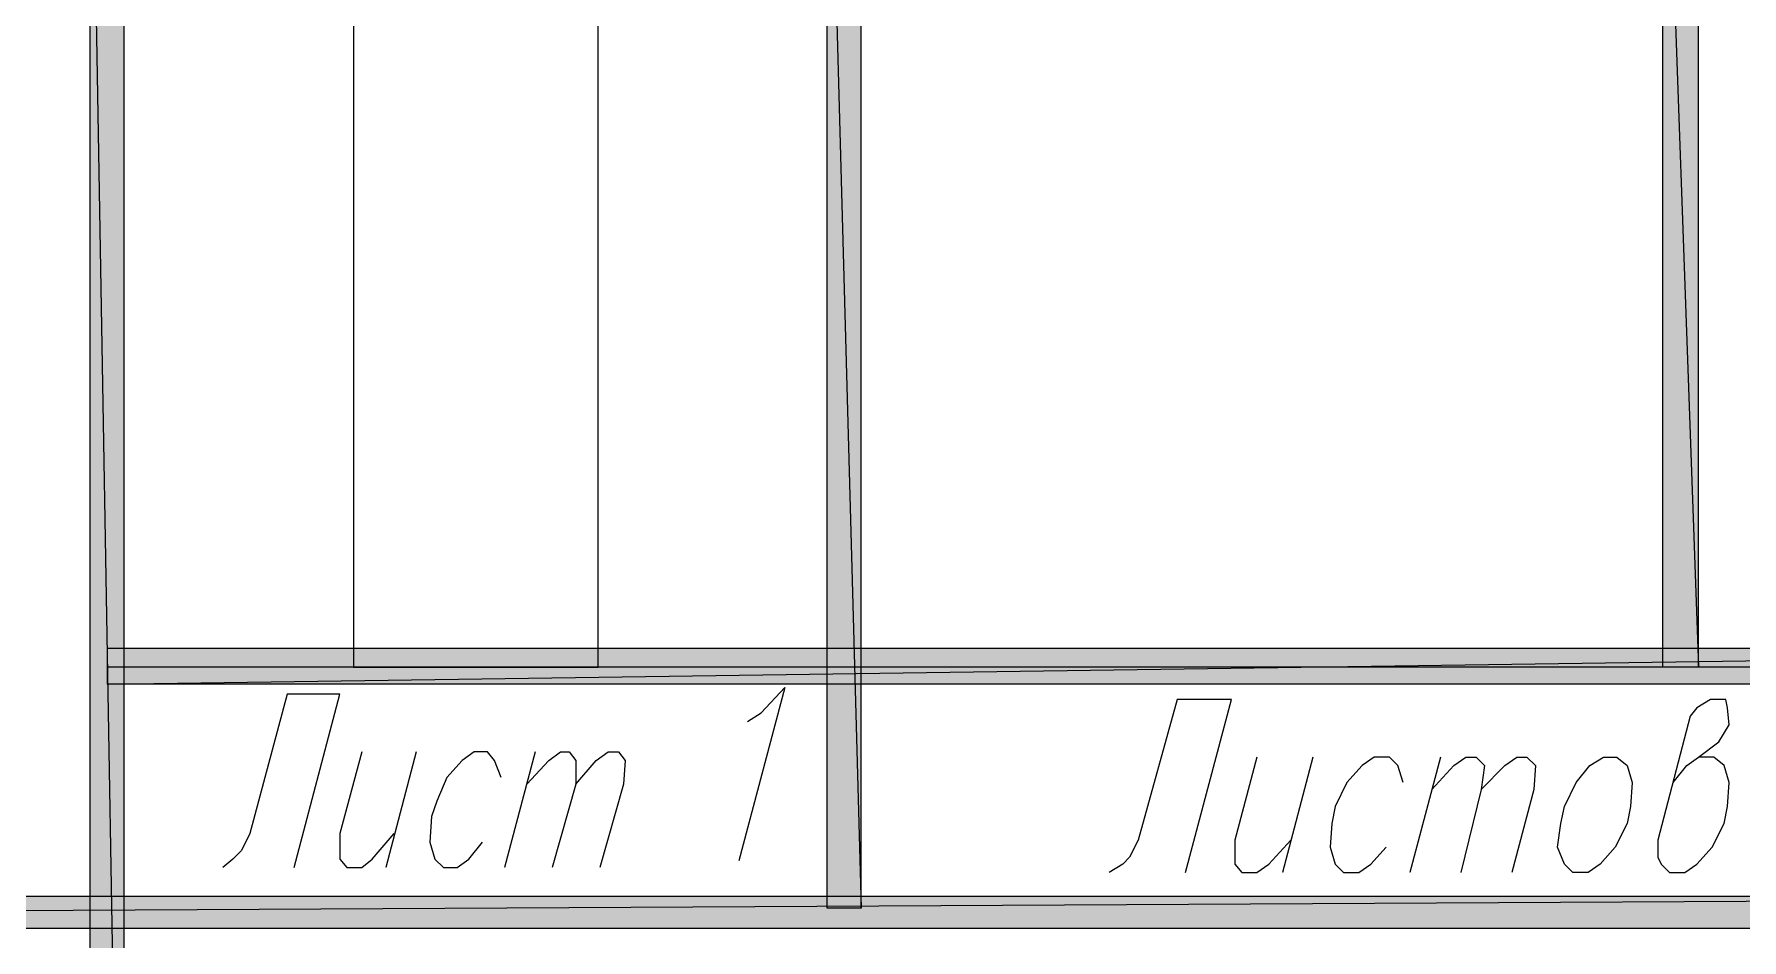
# Model space of a CAD drawing. Header units: millimetres. Extents: x -258556 to -95372, y 16759 to 83874.
# Drawn here: x -128203.3 to -128168.69, y 41430.65 to 41449.01 of the extents above; entities that cross this region are included whole.
import ezdxf

# ---------------------------------------------------------------- set-up
doc = ezdxf.new("R2010")
doc.units = ezdxf.units.MM
doc.header["$LTSCALE"] = 0.5

msp = doc.modelspace()

# ---------------------------------------------------------------- hatches: boundary and pattern name
at = {"true_color": 0x000007}
h = msp.add_hatch(color=7, dxfattribs=at)
h.paths.add_polyline_path([(-128201.471, 41456.384), (-128202.16, 41456.384), (-128201.471, 41416.492)])
h.paths.add_polyline_path([(-128202.16, 41456.384), (-128201.471, 41416.492), (-128202.16, 41416.492)])
h = msp.add_hatch(color=7, dxfattribs=at)
h.paths.add_polyline_path([(-128186.533, 41456.384), (-128187.222, 41456.384), (-128186.533, 41431.292)])
h.paths.add_polyline_path([(-128187.222, 41456.384), (-128186.533, 41431.292), (-128187.222, 41431.292)])
h = msp.add_hatch(color=7, dxfattribs=at)
h.paths.add_polyline_path([(-128169.564, 41456.384), (-128170.287, 41456.384), (-128169.564, 41436.18)])
h.paths.add_polyline_path([(-128170.287, 41456.384), (-128169.564, 41436.18), (-128170.287, 41436.18)])
h = msp.add_hatch(color=7, dxfattribs=at)
h.paths.add_polyline_path([(-128201.816, 41436.558), (-128201.816, 41435.835), (-128151.047, 41436.558)])
h.paths.add_polyline_path([(-128201.816, 41435.835), (-128151.047, 41436.558), (-128151.047, 41435.835)])
h = msp.add_hatch(color=7, dxfattribs=at)
h.paths.add_polyline_path([(-128271.584, 41431.533), (-128271.584, 41430.879), (-128151.012, 41431.533)])
h.paths.add_polyline_path([(-128271.584, 41430.879), (-128151.012, 41431.533), (-128151.012, 41430.879)])

# ---------------------------------------------------------------- linework, layer by layer
at = {"color": 7, "linetype": 'Continuous', "lineweight": -2, "true_color": 0x000007}
for points in [[(-128201.471, 41456.384), (-128202.16, 41456.384), (-128201.471, 41416.492)], [(-128202.16, 41456.384), (-128201.471, 41416.492), (-128202.16, 41416.492)], [(-128186.533, 41456.384), (-128187.222, 41456.384), (-128186.533, 41431.292)], [(-128187.222, 41456.384), (-128186.533, 41431.292), (-128187.222, 41431.292)], [(-128169.564, 41456.384), (-128170.287, 41456.384), (-128169.564, 41436.18)], [(-128170.287, 41456.384), (-128169.564, 41436.18), (-128170.287, 41436.18)], [(-128201.816, 41436.558), (-128201.816, 41435.835), (-128151.047, 41436.558)], [(-128201.816, 41435.835), (-128151.047, 41436.558), (-128151.047, 41435.835)], [(-128271.584, 41431.533), (-128271.584, 41430.879), (-128151.012, 41431.533)], [(-128271.584, 41430.879), (-128151.012, 41431.533), (-128151.012, 41430.879)]]:
    msp.add_lwpolyline(points, close=True, dxfattribs=at)
at = {"color": 7, "linetype": 'Continuous', "lineweight": 5, "true_color": 0x000007}
for points in [[(-128201.816, 41451.359), (-128196.825, 41451.359), (-128196.825, 41436.18), (-128191.868, 41436.18), (-128191.868, 41451.359), (-128186.877, 41451.359)], [(-128151.047, 41436.18), (-128201.816, 41436.18), (-128201.816, 41436.18)], [(-128198.029, 41432.118), (-128197.1, 41435.629), (-128198.167, 41435.629), (-128198.924, 41432.807), (-128199.096, 41432.462), (-128199.269, 41432.29), (-128199.475, 41432.118)], [(-128188.839, 41435.078), (-128188.564, 41435.25), (-128188.082, 41435.767), (-128189.012, 41432.256)], [(-128179.959, 41432.015), (-128179.03, 41435.526), (-128180.131, 41435.526), (-128180.923, 41432.669), (-128181.095, 41432.325), (-128181.233, 41432.187), (-128181.508, 41432.015)], [(-128170.081, 41433.839), (-128169.805, 41434.183), (-128169.564, 41434.355), (-128169.151, 41434.665), (-128168.945, 41435.009), (-128168.979, 41435.354), (-128169.014, 41435.526), (-128169.324, 41435.526), (-128169.599, 41435.354), (-128169.737, 41435.182), (-128170.391, 41432.669), (-128170.391, 41432.325), (-128170.322, 41432.187), (-128170.15, 41432.015), (-128169.84, 41432.015), (-128169.599, 41432.187), (-128169.289, 41432.531), (-128169.048, 41433.013), (-128168.979, 41433.357), (-128168.945, 41433.839), (-128169.048, 41434.183), (-128169.255, 41434.355), (-128169.564, 41434.355)], [(-128196.653, 41434.459), (-128197.1, 41432.807), (-128197.1, 41432.29), (-128196.962, 41432.118), (-128196.653, 41432.118), (-128196.446, 41432.29), (-128195.999, 41432.807)], [(-128195.551, 41434.459), (-128196.171, 41432.118), (-128196.171, 41432.118)], [(-128193.83, 41433.942), (-128193.968, 41434.287), (-128194.106, 41434.459), (-128194.381, 41434.459), (-128194.622, 41434.287), (-128194.932, 41433.942), (-128195.138, 41433.461), (-128195.241, 41433.151), (-128195.276, 41432.634), (-128195.173, 41432.29), (-128195.001, 41432.118), (-128194.725, 41432.118), (-128194.484, 41432.29), (-128194.209, 41432.634)], [(-128193.142, 41434.459), (-128193.761, 41432.118), (-128193.761, 41432.118)], [(-128193.314, 41433.805), (-128192.866, 41434.287), (-128192.626, 41434.459), (-128192.453, 41434.459), (-128192.316, 41434.287), (-128192.316, 41433.805), (-128192.798, 41432.118)], [(-128192.316, 41433.805), (-128191.903, 41434.287), (-128191.662, 41434.459), (-128191.455, 41434.459), (-128191.318, 41434.287), (-128191.352, 41433.805), (-128191.834, 41432.118)], [(-128178.514, 41434.355), (-128178.961, 41432.669), (-128178.961, 41432.187), (-128178.823, 41432.015), (-128178.514, 41432.015), (-128178.273, 41432.187), (-128177.825, 41432.669)], [(-128177.378, 41434.355), (-128177.997, 41432.015), (-128177.997, 41432.015)], [(-128175.553, 41433.839), (-128175.657, 41434.183), (-128175.829, 41434.355), (-128176.139, 41434.355), (-128176.38, 41434.183), (-128176.689, 41433.839), (-128176.93, 41433.357), (-128176.999, 41433.013), (-128177.033, 41432.531), (-128176.93, 41432.187), (-128176.758, 41432.015), (-128176.448, 41432.015), (-128176.207, 41432.187), (-128175.898, 41432.531)], [(-128174.796, 41434.355), (-128175.416, 41432.015), (-128175.416, 41432.015)], [(-128174.968, 41433.701), (-128174.521, 41434.183), (-128174.28, 41434.355), (-128174.073, 41434.355), (-128173.901, 41434.183), (-128173.97, 41433.701), (-128174.383, 41432.015)], [(-128173.97, 41433.701), (-128173.488, 41434.183), (-128173.247, 41434.355), (-128173.041, 41434.355), (-128172.869, 41434.183), (-128172.903, 41433.701), (-128173.351, 41432.015)]]:
    msp.add_lwpolyline(points, dxfattribs=at)
msp.add_lwpolyline([(-128171.492, 41434.355), (-128171.217, 41434.355), (-128171.01, 41434.183), (-128170.907, 41433.839), (-128170.941, 41433.357), (-128171.01, 41433.013), (-128171.251, 41432.531), (-128171.561, 41432.187), (-128171.802, 41432.015), (-128172.111, 41432.015), (-128172.284, 41432.187), (-128172.421, 41432.531), (-128172.352, 41433.013), (-128172.284, 41433.357), (-128172.043, 41433.839), (-128171.767, 41434.183)], close=True, dxfattribs=at)

doc.saveas('drawing.dxf')
